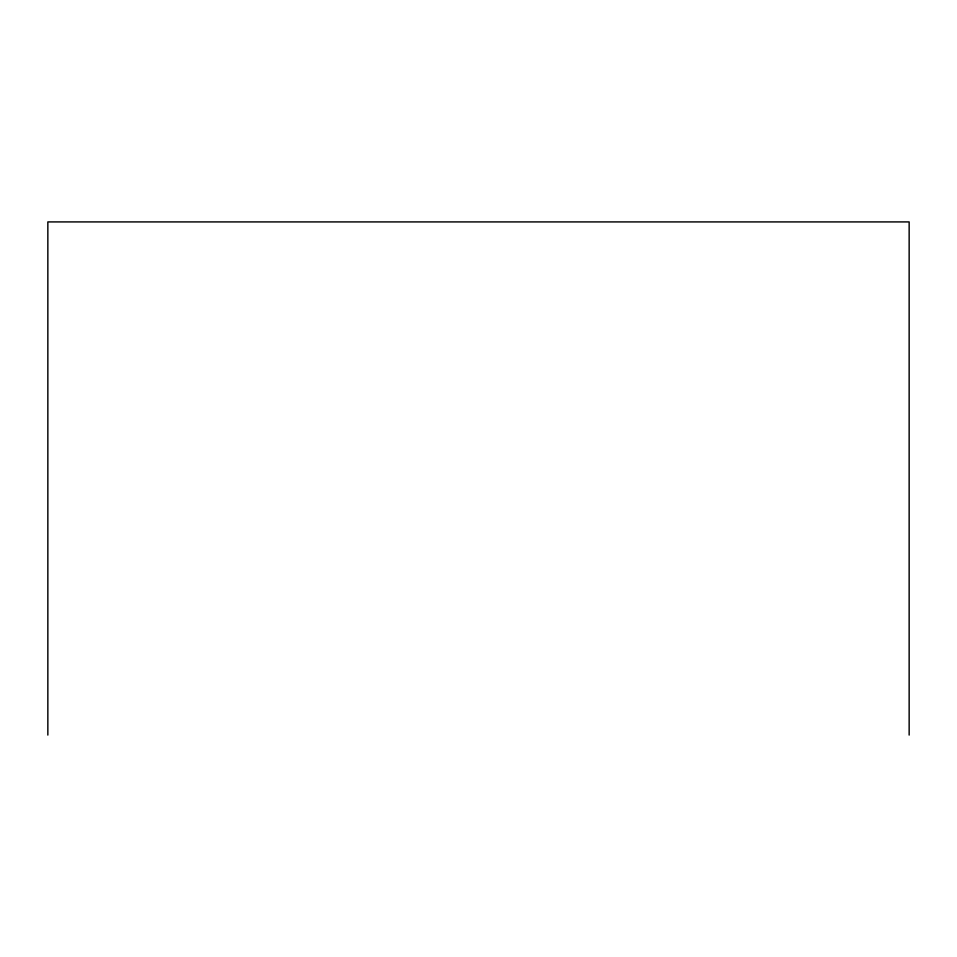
<?xml version="1.0" encoding="UTF-8"?>
<svg xmlns="http://www.w3.org/2000/svg" width="957" height="957" viewBox="0 0 957 957"><rect width="100%" height="100%" fill="white"/><g stroke="black" fill="none" stroke-linecap="round" stroke-linejoin="round"><path stroke-width="1.44" d="M909.15 735.084L909.15 221.916L47.85 221.916L47.85 735.084"/></g></svg>
